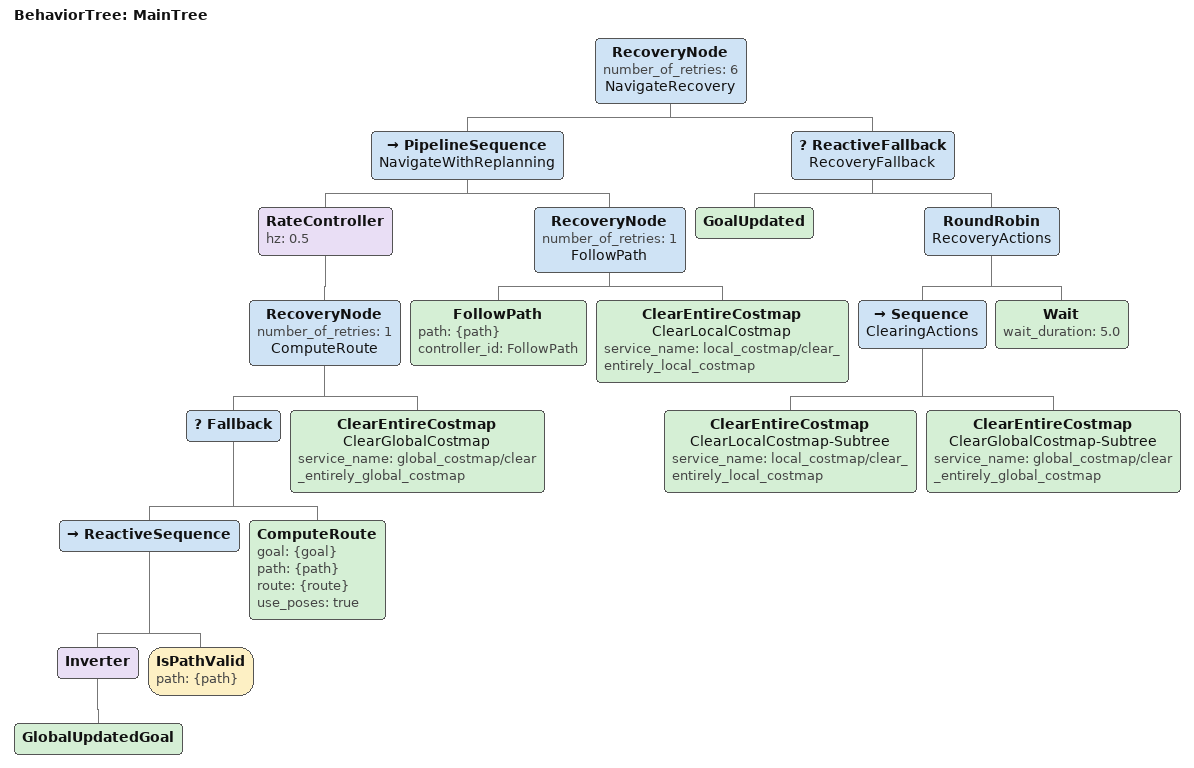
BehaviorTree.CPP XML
<root main_tree_to_execute="MainTree">
  <BehaviorTree ID="MainTree">
    <RecoveryNode number_of_retries="6" name="NavigateRecovery">
      <PipelineSequence name="NavigateWithReplanning">

        <!-- Compute route on road graph; replan only when needed -->
        <RateController hz="0.5">
          <RecoveryNode number_of_retries="1" name="ComputeRoute">
            <Fallback>
              <!-- Skip replanning if goal unchanged AND path still valid -->
              <ReactiveSequence>
                <Inverter>
                  <GlobalUpdatedGoal/>
                </Inverter>
                <IsPathValid path="{path}"/>
              </ReactiveSequence>
              <!-- Otherwise compute a new route -->
              <ComputeRoute goal="{goal}" path="{path}" route="{route}" use_poses="true"/>
            </Fallback>
            <ClearEntireCostmap name="ClearGlobalCostmap"
                                service_name="global_costmap/clear_entirely_global_costmap"/>
          </RecoveryNode>
        </RateController>

        <!-- Follow the dense path from route_server -->
        <RecoveryNode number_of_retries="1" name="FollowPath">
          <FollowPath path="{path}" controller_id="FollowPath"/>
          <ClearEntireCostmap name="ClearLocalCostmap"
                              service_name="local_costmap/clear_entirely_local_costmap"/>
        </RecoveryNode>

      </PipelineSequence>
      <ReactiveFallback name="RecoveryFallback">
        <GoalUpdated/>
        <RoundRobin name="RecoveryActions">
          <Sequence name="ClearingActions">
            <ClearEntireCostmap name="ClearLocalCostmap-Subtree"
                                service_name="local_costmap/clear_entirely_local_costmap"/>
            <ClearEntireCostmap name="ClearGlobalCostmap-Subtree"
                                service_name="global_costmap/clear_entirely_global_costmap"/>
          </Sequence>
          <Wait wait_duration="5.0"/>
        </RoundRobin>
      </ReactiveFallback>
    </RecoveryNode>
  </BehaviorTree>
</root>
